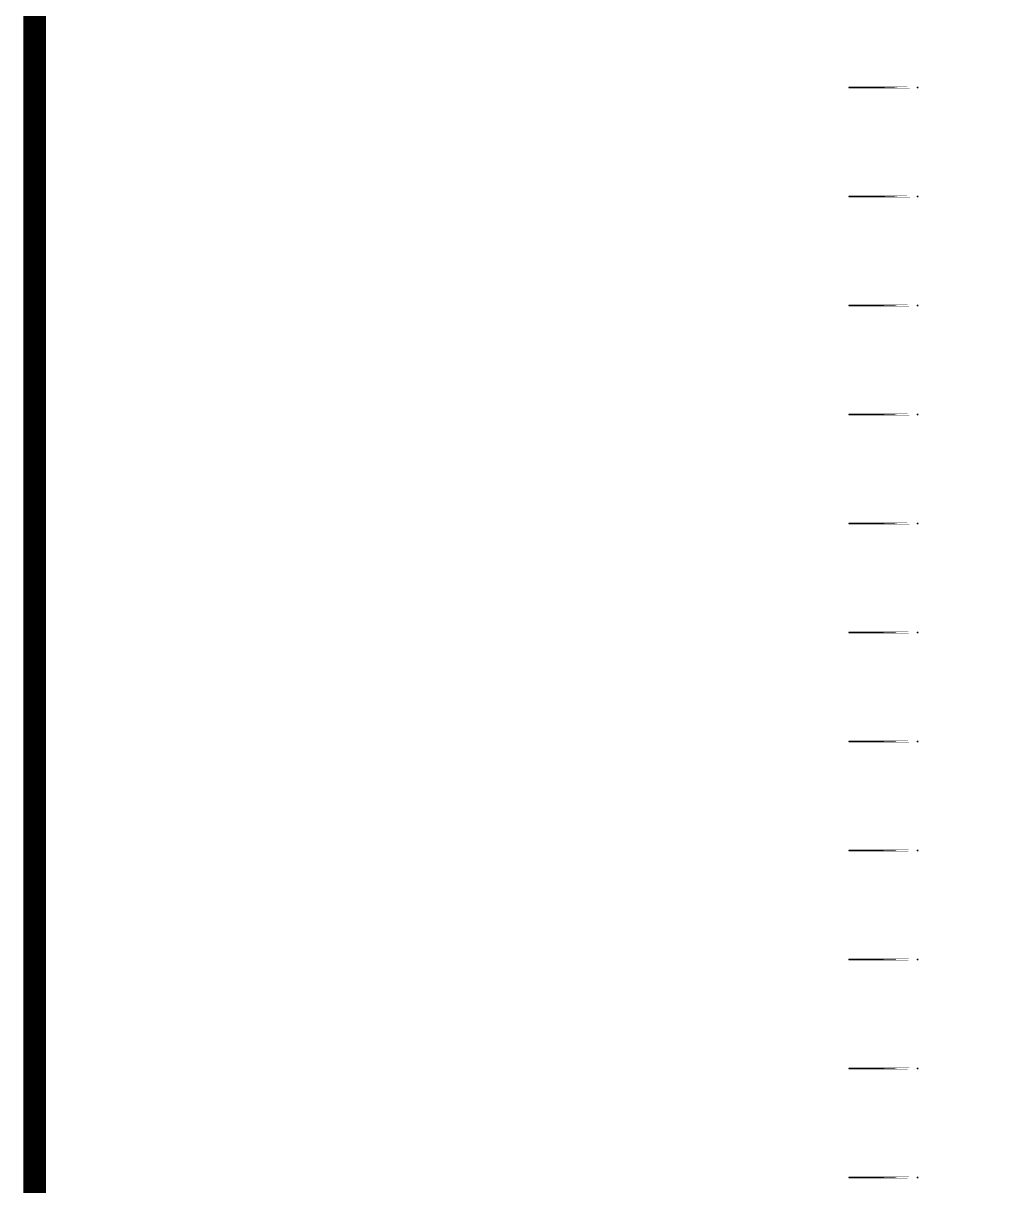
# Model space of a CAD drawing. Extents: x -100 to 100, y -100 to 100.
# Drawn here: x -100.5 to -58.2, y -0.4 to 50.7 of the extents above; entities that cross this region are included whole.
import ezdxf

# ---------------------------------------------------------------- set-up
doc = ezdxf.new("R2010")
doc.units = 0
doc.layers.get('0').update_dxf_attribs({"linetype": 'continuous'})
doc.layers.add('C2', color=7, linetype='continuous')

# ---------------------------------------------------------------- blocks, each defined once
blk = doc.blocks.new('cutlineendpoint')
at = {"const_width": 0.04}
blk.add_lwpolyline([(-0.02, 0, 1), (0.02, 0, 1)], format="xyb", close=True, dxfattribs=at)

msp = doc.modelspace()

# ---------------------------------------------------------------- linework, layer by layer
at = {"layer": 'C2'}
for points, const_width in [([(-100, 100), (100, 100), (100, -100), (-100, -100)], 1), ([(-61.2, 47.904), (-64.2, 47.904)], 0.08), ([(-61.2, 43.114), (-64.2, 43.114)], 0.08), ([(-61.2, 38.323), (-64.2, 38.323)], 0.08), ([(-61.2, 33.533), (-64.2, 33.533)], 0.08), ([(-61.2, 28.743), (-64.2, 28.743)], 0.08), ([(-61.2, 23.952), (-64.2, 23.952)], 0.08), ([(-61.2, 19.162), (-64.2, 19.162)], 0.08), ([(-61.2, 14.371), (-64.2, 14.371)], 0.08), ([(-61.2, 9.581), (-64.2, 9.581)], 0.08), ([(-61.2, 4.79), (-64.2, 4.79)], 0.08), ([(-61.2, 0), (-64.2, 0)], 0.08)]:
    msp.add_lwpolyline(points, close=True, dxfattribs=dict(at, const_width=const_width))

# ---------------------------------------------------------------- block references
for p in [(-64.2, 47.904), (-61.2, 47.904), (-64.2, 43.114), (-61.2, 43.114), (-64.2, 38.323), (-61.2, 38.323), (-64.2, 33.533), (-61.2, 33.533), (-64.2, 28.743), (-61.2, 28.743), (-64.2, 23.952), (-61.2, 23.952), (-64.2, 19.162), (-61.2, 19.162), (-64.2, 14.371), (-61.2, 14.371), (-64.2, 9.581), (-61.2, 9.581), (-64.2, 4.79), (-61.2, 4.79), (-64.2, 0), (-61.2, 0)]:
    msp.add_blockref('cutlineendpoint', p, dxfattribs=at)

doc.saveas('drawing.dxf')
